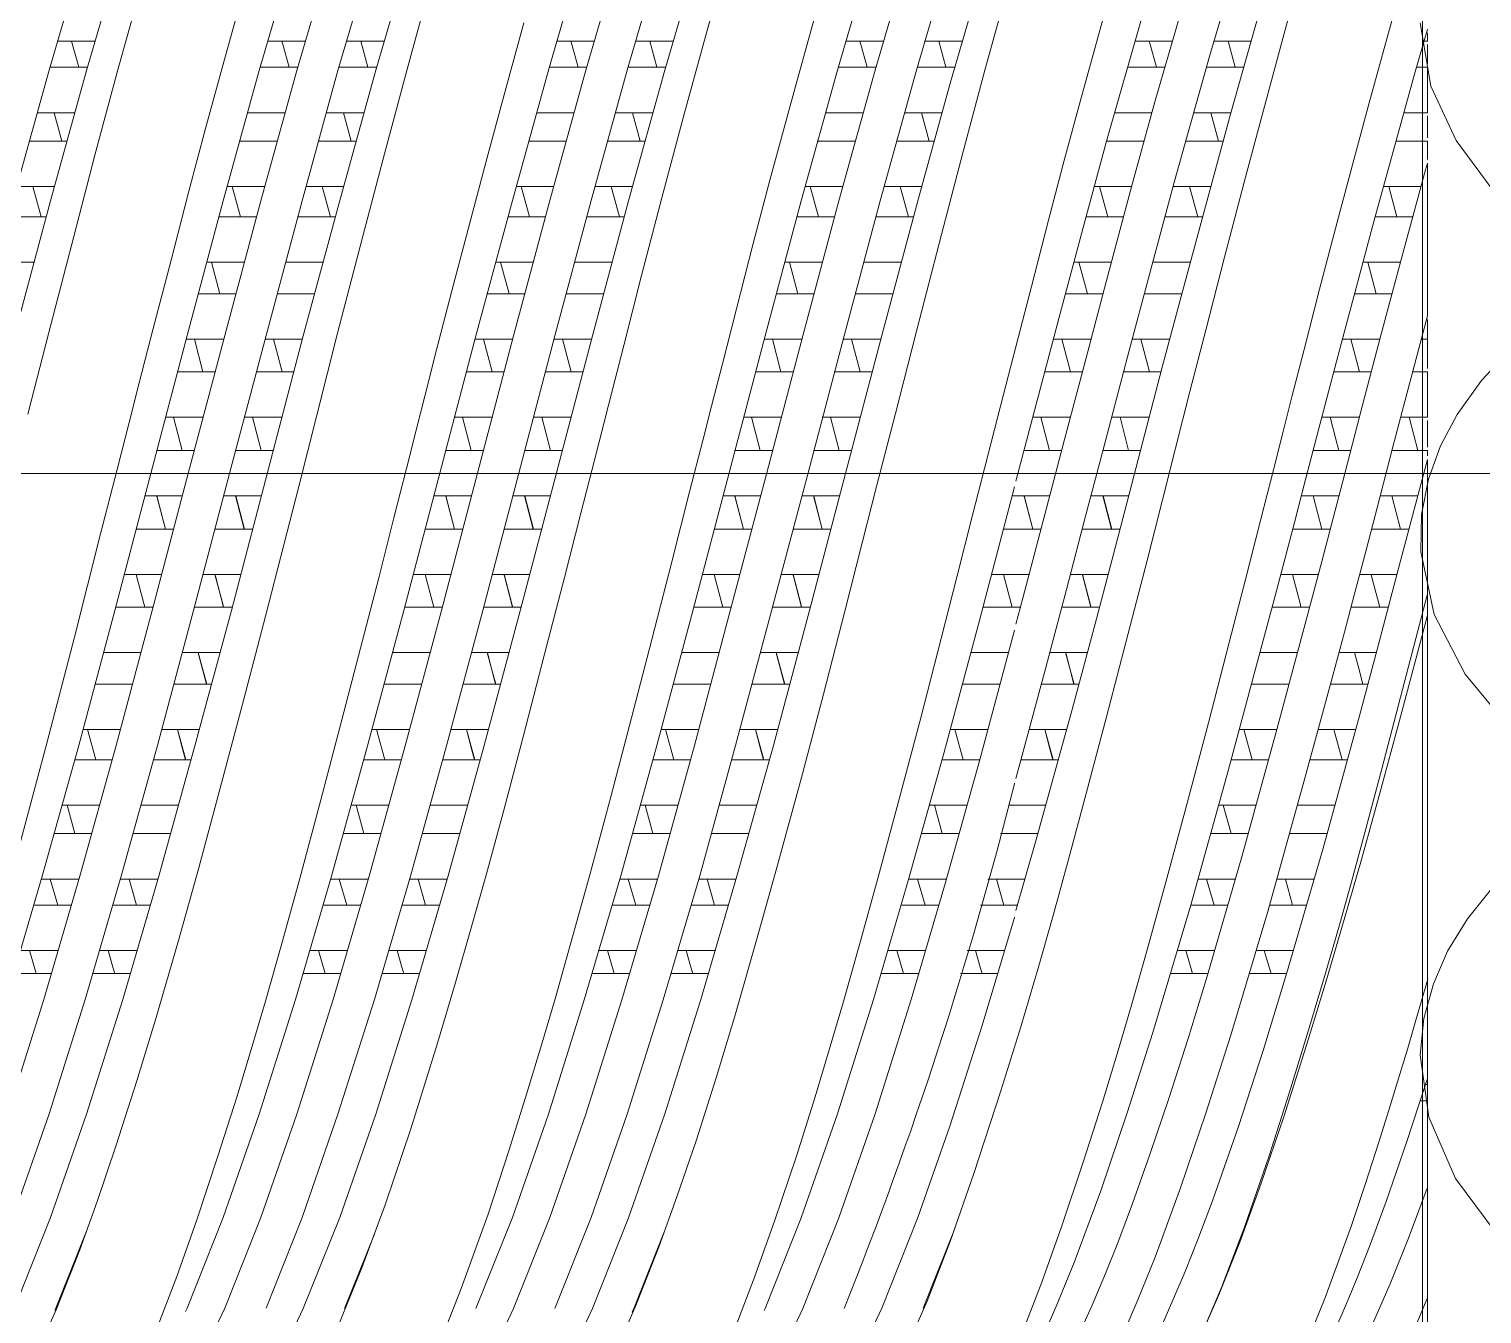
# Model space of a CAD drawing. Header units: millimetres. Extents: x 4229 to 8429, y -1187 to 1783.
# Drawn here: x 7395.3 to 7467.5, y 1004.9 to 1068.8 of the extents above; entities that cross this region are included whole.
import ezdxf

# ---------------------------------------------------------------- set-up
doc = ezdxf.new("R2010")
doc.units = ezdxf.units.MM

msp = doc.modelspace()

# ---------------------------------------------------------------- linework, layer by layer
at = {"lineweight": 5}
for p, q in [((7464.559, 1205.49), (7464.559, 907.547)), ((7464.972, 1065.943), (7464.443, 1069.082)), ((7464.793, 1068.58), (7464.793, 1068.164)), ((7396.725, 1068.164), (7398.575, 1068.164)), ((7397.429, 1068.164), (7397.789, 1066.873)), ((7407.18, 1068.164), (7409.037, 1068.164)), ((7411.095, 1068.164), (7412.946, 1068.164)), ((7411.799, 1068.164), (7412.159, 1066.873)), ((7421.539, 1068.164), (7423.396, 1068.164)), ((7425.454, 1068.164), (7427.305, 1068.164)), ((7426.158, 1068.164), (7426.518, 1066.873)), ((7435.896, 1068.164), (7437.752, 1068.164)), ((7439.81, 1068.164), (7441.661, 1068.164)), ((7440.515, 1068.164), (7440.875, 1066.873)), ((7450.271, 1068.164), (7452.128, 1068.164)), ((7454.186, 1068.164), (7456.036, 1068.164)), ((7454.89, 1068.164), (7455.25, 1066.873)), ((7464.63, 1068.164), (7464.793, 1068.164)), ((7464.793, 1067.04), (7464.793, 1068.013)), ((7398.213, 1066.873), (7396.352, 1066.873)), ((7408.664, 1066.873), (7406.813, 1066.873)), ((7412.583, 1066.873), (7410.722, 1066.873)), ((7423.023, 1066.873), (7421.172, 1066.873)), ((7426.942, 1066.873), (7425.081, 1066.873)), ((7437.38, 1066.873), (7435.528, 1066.873)), ((7441.298, 1066.873), (7439.438, 1066.873)), ((7451.755, 1066.873), (7449.903, 1066.873)), ((7455.674, 1066.873), (7453.813, 1066.873)), ((7464.793, 1066.873), (7464.258, 1066.873)), ((7464.793, 1066.873), (7464.793, 1064.616)), ((7466.229, 1063.228), (7464.972, 1065.943)), ((7395.722, 1064.616), (7397.579, 1064.616)), ((7396.953, 1063.208), (7396.568, 1064.616)), ((7406.17, 1064.616), (7408.021, 1064.616)), ((7410.092, 1064.616), (7411.949, 1064.616)), ((7411.324, 1063.208), (7410.938, 1064.616)), ((7420.529, 1064.616), (7422.38, 1064.616)), ((7424.451, 1064.616), (7426.308, 1064.616)), ((7425.683, 1063.208), (7425.297, 1064.616)), ((7434.885, 1064.616), (7436.736, 1064.616)), ((7438.808, 1064.616), (7440.665, 1064.616)), ((7440.039, 1063.208), (7439.654, 1064.616)), ((7449.261, 1064.616), (7451.112, 1064.616)), ((7453.183, 1064.616), (7455.04, 1064.616)), ((7454.414, 1063.208), (7454.029, 1064.616)), ((7463.627, 1064.616), (7464.793, 1064.616)), ((7464.793, 1063.374), (7464.793, 1064.465)), ((7467.959, 1060.89), (7466.229, 1063.228)), ((7397.192, 1063.208), (7395.329, 1063.208)), ((7407.635, 1063.208), (7405.769, 1063.208)), ((7411.562, 1063.208), (7409.699, 1063.208)), ((7421.994, 1063.208), (7420.128, 1063.208)), ((7425.921, 1063.208), (7424.058, 1063.208)), ((7436.35, 1063.208), (7434.484, 1063.208)), ((7440.278, 1063.208), (7438.415, 1063.208)), ((7450.725, 1063.208), (7448.86, 1063.208)), ((7454.653, 1063.208), (7452.79, 1063.208)), ((7464.793, 1063.208), (7463.235, 1063.208)), ((7464.793, 1063.208), (7464.793, 1062.284)), ((7464.793, 1054.517), (7464.793, 1062.113)), ((7394.702, 1060.951), (7396.573, 1060.951)), ((7395.518, 1060.951), (7395.927, 1059.448)), ((7405.158, 1060.951), (7407.016, 1060.951)), ((7405.829, 1059.448), (7405.417, 1060.951)), ((7409.072, 1060.951), (7410.943, 1060.951)), ((7409.889, 1060.951), (7410.297, 1059.448)), ((7419.517, 1060.951), (7421.375, 1060.951)), ((7420.188, 1059.448), (7419.776, 1060.951)), ((7423.431, 1060.951), (7425.302, 1060.951)), ((7424.248, 1060.951), (7424.656, 1059.448)), ((7433.873, 1060.951), (7435.731, 1060.951)), ((7434.545, 1059.448), (7434.133, 1060.951)), ((7437.788, 1060.951), (7439.659, 1060.951)), ((7438.604, 1060.951), (7439.012, 1059.448)), ((7448.248, 1060.951), (7450.106, 1060.951)), ((7448.92, 1059.448), (7448.508, 1060.951)), ((7452.163, 1060.951), (7454.034, 1060.951)), ((7452.979, 1060.951), (7453.388, 1059.448)), ((7462.615, 1060.951), (7464.477, 1060.951)), ((7463.282, 1059.448), (7462.872, 1060.951)), ((7396.163, 1059.448), (7394.299, 1059.448)), ((7406.613, 1059.448), (7404.751, 1059.448)), ((7410.533, 1059.448), (7408.669, 1059.448)), ((7420.972, 1059.448), (7419.11, 1059.448)), ((7424.892, 1059.448), (7423.028, 1059.448)), ((7435.328, 1059.448), (7433.466, 1059.448)), ((7439.249, 1059.448), (7437.385, 1059.448)), ((7449.703, 1059.448), (7447.842, 1059.448)), ((7453.624, 1059.448), (7451.76, 1059.448)), ((7464.069, 1059.448), (7462.204, 1059.448)), ((7393.694, 1057.191), (7395.554, 1057.191)), ((7404.146, 1057.191), (7406.01, 1057.191)), ((7404.384, 1057.191), (7404.809, 1055.616)), ((7408.064, 1057.191), (7409.925, 1057.191)), ((7418.505, 1057.191), (7420.369, 1057.191)), ((7418.743, 1057.191), (7419.168, 1055.616)), ((7422.423, 1057.191), (7424.284, 1057.191)), ((7432.862, 1057.191), (7434.726, 1057.191)), ((7433.099, 1057.191), (7433.525, 1055.616)), ((7436.78, 1057.191), (7438.64, 1057.191)), ((7447.237, 1057.191), (7449.101, 1057.191)), ((7447.474, 1057.191), (7447.9, 1055.616)), ((7451.155, 1057.191), (7453.015, 1057.191)), ((7461.593, 1057.191), (7463.456, 1057.191)), ((7461.832, 1057.191), (7462.252, 1055.616)), ((7405.591, 1055.616), (7403.726, 1055.616)), ((7409.5, 1055.616), (7407.645, 1055.616)), ((7419.95, 1055.616), (7418.085, 1055.616)), ((7423.859, 1055.616), (7422.004, 1055.616)), ((7434.306, 1055.616), (7432.441, 1055.616)), ((7438.216, 1055.616), (7436.36, 1055.616)), ((7448.681, 1055.616), (7446.817, 1055.616)), ((7452.591, 1055.616), (7450.735, 1055.616)), ((7463.036, 1055.616), (7461.17, 1055.616)), ((7464.793, 1051.903), (7464.793, 1054.344)), ((7403.125, 1053.359), (7404.991, 1053.359)), ((7403.964, 1051.737), (7403.54, 1053.359)), ((7407.044, 1053.359), (7408.901, 1053.359)), ((7407.891, 1051.737), (7407.462, 1053.359)), ((7417.484, 1053.359), (7419.35, 1053.359)), ((7418.323, 1051.737), (7417.899, 1053.359)), ((7421.403, 1053.359), (7423.26, 1053.359)), ((7422.25, 1051.737), (7421.822, 1053.359)), ((7431.841, 1053.359), (7433.707, 1053.359)), ((7432.68, 1051.737), (7432.255, 1053.359)), ((7435.76, 1053.359), (7437.616, 1053.359)), ((7436.606, 1051.737), (7436.178, 1053.359)), ((7446.216, 1053.359), (7448.082, 1053.359)), ((7447.055, 1051.737), (7446.631, 1053.359)), ((7450.135, 1053.359), (7451.991, 1053.359)), ((7450.982, 1051.737), (7450.553, 1053.359)), ((7460.567, 1053.359), (7462.433, 1053.359)), ((7461.426, 1051.737), (7460.996, 1053.359)), ((7464.488, 1053.359), (7464.793, 1053.359)), ((7467.486, 1051.311), (7469.257, 1053.234)), ((7404.561, 1051.737), (7402.695, 1051.737)), ((7408.471, 1051.737), (7406.613, 1051.737)), ((7418.92, 1051.737), (7417.054, 1051.737)), ((7422.83, 1051.737), (7420.972, 1051.737)), ((7433.276, 1051.737), (7431.41, 1051.737)), ((7437.186, 1051.737), (7435.329, 1051.737)), ((7447.651, 1051.737), (7445.786, 1051.737)), ((7451.561, 1051.737), (7449.704, 1051.737)), ((7462.005, 1051.737), (7460.138, 1051.737)), ((7464.793, 1051.737), (7464.056, 1051.737)), ((7464.793, 1051.737), (7464.793, 1049.48)), ((7466.276, 1049.612), (7467.486, 1051.311)), ((7465.45, 1048.061), (7466.276, 1049.612)), ((7402.097, 1049.48), (7403.964, 1049.48)), ((7406.016, 1049.48), (7407.879, 1049.48)), ((7406.432, 1049.48), (7406.862, 1047.833)), ((7416.456, 1049.48), (7418.323, 1049.48)), ((7420.375, 1049.48), (7422.238, 1049.48)), ((7420.791, 1049.48), (7421.221, 1047.833)), ((7430.813, 1049.48), (7432.68, 1049.48)), ((7434.732, 1049.48), (7436.595, 1049.48)), ((7435.147, 1049.48), (7435.578, 1047.833)), ((7445.188, 1049.48), (7447.055, 1049.48)), ((7449.107, 1049.48), (7450.97, 1049.48)), ((7449.523, 1049.48), (7449.953, 1047.833)), ((7459.545, 1049.48), (7461.412, 1049.48)), ((7463.465, 1049.48), (7464.793, 1049.48)), ((7463.881, 1049.48), (7464.315, 1047.833)), ((7464.793, 1048), (7464.793, 1049.329)), ((7403.53, 1047.833), (7401.663, 1047.833)), ((7407.449, 1047.833), (7405.581, 1047.833)), ((7417.889, 1047.833), (7416.022, 1047.833)), ((7421.808, 1047.833), (7419.94, 1047.833)), ((7432.245, 1047.833), (7430.378, 1047.833)), ((7436.164, 1047.833), (7434.297, 1047.833)), ((7446.62, 1047.833), (7444.754, 1047.833)), ((7450.539, 1047.833), (7448.672, 1047.833)), ((7460.983, 1047.833), (7459.116, 1047.833)), ((7464.793, 1047.833), (7463.034, 1047.833)), ((7464.793, 1047.833), (7464.793, 1047.57)), ((7464.793, 991.14), (7464.793, 1047.387)), ((7464.848, 1046.41), (7465.45, 1048.061)), ((7401.185, 1046.022), (7401.185, 1046.028)), ((7415.544, 1046.022), (7415.544, 1046.028)), ((7429.901, 1046.022), (7429.901, 1046.028)), ((7444.276, 1046.022), (7444.276, 1046.028)), ((7464.505, 1044.648), (7464.848, 1046.41)), ((7401.084, 1045.576), (7402.952, 1045.576)), ((7402.1, 1043.929), (7401.67, 1045.576)), ((7404.987, 1045.576), (7406.862, 1045.576)), ((7406.016, 1043.929), (7405.581, 1045.576)), ((7406.019, 1043.929), (7405.589, 1045.576)), ((7415.443, 1045.576), (7417.311, 1045.576)), ((7416.459, 1043.929), (7416.029, 1045.576)), ((7419.346, 1045.576), (7421.221, 1045.576)), ((7420.375, 1043.929), (7419.94, 1045.576)), ((7420.378, 1043.929), (7419.948, 1045.576)), ((7429.8, 1045.576), (7431.667, 1045.576)), ((7430.816, 1043.929), (7430.386, 1045.576)), ((7433.719, 1045.576), (7435.586, 1045.576)), ((7434.732, 1043.929), (7434.297, 1045.576)), ((7434.734, 1043.929), (7434.304, 1045.576)), ((7444.175, 1045.576), (7446.042, 1045.576)), ((7445.191, 1043.929), (7444.761, 1045.576)), ((7448.078, 1045.576), (7449.953, 1045.576)), ((7449.107, 1043.929), (7448.672, 1045.576)), ((7449.109, 1043.929), (7448.68, 1045.576)), ((7458.53, 1045.576), (7460.397, 1045.576)), ((7459.545, 1043.929), (7459.116, 1045.576)), ((7462.448, 1045.576), (7464.315, 1045.576)), ((7463.464, 1043.929), (7463.034, 1045.576)), ((7464.463, 1042.802), (7464.505, 1044.648)), ((7402.522, 1043.929), (7400.655, 1043.929)), ((7406.435, 1043.929), (7404.574, 1043.929)), ((7416.881, 1043.929), (7415.014, 1043.929)), ((7420.793, 1043.929), (7418.914, 1043.929)), ((7431.238, 1043.929), (7429.371, 1043.929)), ((7435.151, 1043.929), (7433.289, 1043.929)), ((7445.613, 1043.929), (7443.746, 1043.929)), ((7449.524, 1043.929), (7447.645, 1043.929)), ((7459.968, 1043.929), (7458.1, 1043.929)), ((7463.881, 1043.929), (7462.019, 1043.929)), ((7465.123, 1039.685), (7464.463, 1042.802)), ((7400.062, 1041.672), (7401.928, 1041.672)), ((7403.981, 1041.672), (7405.839, 1041.672)), ((7414.421, 1041.672), (7416.287, 1041.672)), ((7418.323, 1041.672), (7420.197, 1041.672)), ((7428.777, 1041.672), (7430.644, 1041.672)), ((7432.697, 1041.672), (7434.554, 1041.672)), ((7443.152, 1041.672), (7445.019, 1041.672)), ((7447.072, 1041.672), (7448.929, 1041.672)), ((7457.507, 1041.672), (7459.374, 1041.672)), ((7461.427, 1041.672), (7463.284, 1041.672)), ((7401.498, 1040.05), (7399.633, 1040.05)), ((7405.408, 1040.05), (7403.552, 1040.05)), ((7415.857, 1040.05), (7413.992, 1040.05)), ((7419.767, 1040.05), (7417.911, 1040.05)), ((7430.213, 1040.05), (7428.349, 1040.05)), ((7434.126, 1040.05), (7432.254, 1040.05)), ((7444.589, 1040.05), (7442.724, 1040.05)), ((7448.498, 1040.05), (7446.643, 1040.05)), ((7458.943, 1040.05), (7457.078, 1040.05)), ((7462.853, 1040.05), (7460.998, 1040.05)), ((7466.663, 1036.713), (7465.123, 1039.685)), ((7401.185, 1038.896), (7401.185, 1038.896)), ((7415.544, 1038.896), (7415.544, 1038.896)), ((7429.901, 1038.896), (7429.901, 1038.896)), ((7444.276, 1038.896), (7444.276, 1038.896)), ((7399.031, 1037.793), (7400.897, 1037.793)), ((7402.951, 1037.793), (7404.808, 1037.793)), ((7413.39, 1037.793), (7415.256, 1037.793)), ((7417.304, 1037.793), (7419.166, 1037.793)), ((7427.747, 1037.793), (7429.613, 1037.793)), ((7431.667, 1037.793), (7433.523, 1037.793)), ((7442.122, 1037.793), (7443.988, 1037.793)), ((7446.036, 1037.793), (7447.898, 1037.793)), ((7456.477, 1037.793), (7458.342, 1037.793)), ((7460.397, 1037.793), (7462.253, 1037.793)), ((7468.719, 1034.227), (7466.663, 1036.713)), ((7400.472, 1036.218), (7398.61, 1036.218)), ((7404.384, 1036.218), (7402.527, 1036.218)), ((7414.831, 1036.218), (7412.969, 1036.218)), ((7418.743, 1036.218), (7416.886, 1036.218)), ((7429.188, 1036.218), (7427.326, 1036.218)), ((7433.1, 1036.218), (7431.243, 1036.218)), ((7443.563, 1036.218), (7441.701, 1036.218)), ((7447.475, 1036.218), (7445.618, 1036.218)), ((7457.918, 1036.218), (7456.055, 1036.218)), ((7461.833, 1036.218), (7459.974, 1036.218)), ((7397.998, 1033.961), (7399.864, 1033.961)), ((7401.919, 1033.961), (7403.78, 1033.961)), ((7402.702, 1033.961), (7403.113, 1032.458)), ((7412.357, 1033.961), (7414.223, 1033.961)), ((7416.278, 1033.961), (7418.139, 1033.961)), ((7417.061, 1033.961), (7417.472, 1032.458)), ((7426.714, 1033.961), (7428.579, 1033.961)), ((7430.635, 1033.961), (7432.496, 1033.961)), ((7431.418, 1033.961), (7431.828, 1032.458)), ((7441.089, 1033.961), (7442.954, 1033.961)), ((7445.01, 1033.961), (7446.871, 1033.961)), ((7445.793, 1033.961), (7446.203, 1032.458)), ((7455.444, 1033.961), (7457.309, 1033.961)), ((7459.365, 1033.961), (7461.226, 1033.961)), ((7460.148, 1033.961), (7460.558, 1032.458)), ((7399.449, 1032.458), (7397.591, 1032.458)), ((7403.359, 1032.458), (7401.513, 1032.458)), ((7413.808, 1032.458), (7411.95, 1032.458)), ((7417.718, 1032.458), (7415.872, 1032.458)), ((7428.165, 1032.458), (7426.306, 1032.458)), ((7432.075, 1032.458), (7430.228, 1032.458)), ((7442.54, 1032.458), (7440.682, 1032.458)), ((7446.45, 1032.458), (7444.604, 1032.458)), ((7456.895, 1032.458), (7455.036, 1032.458)), ((7460.815, 1032.458), (7458.955, 1032.458)), ((7401.185, 1031.275), (7401.185, 1031.294)), ((7415.544, 1031.275), (7415.544, 1031.294)), ((7429.901, 1031.275), (7429.901, 1031.294)), ((7444.276, 1031.275), (7444.276, 1031.294)), ((7396.968, 1030.201), (7398.827, 1030.201)), ((7397.21, 1030.201), (7397.596, 1028.793)), ((7400.887, 1030.201), (7402.753, 1030.201)), ((7411.327, 1030.201), (7413.186, 1030.201)), ((7411.569, 1030.201), (7411.955, 1028.793)), ((7415.246, 1030.201), (7417.112, 1030.201)), ((7425.683, 1030.201), (7427.543, 1030.201)), ((7425.926, 1030.201), (7426.311, 1028.793)), ((7429.603, 1030.201), (7431.468, 1030.201)), ((7440.058, 1030.201), (7441.918, 1030.201)), ((7440.301, 1030.201), (7440.686, 1028.793)), ((7443.978, 1030.201), (7445.843, 1030.201)), ((7454.413, 1030.201), (7456.272, 1030.201)), ((7454.655, 1030.201), (7455.041, 1028.793)), ((7458.333, 1030.201), (7460.198, 1030.201)), ((7398.439, 1028.793), (7396.577, 1028.793)), ((7402.368, 1028.793), (7400.496, 1028.793)), ((7412.798, 1028.793), (7410.936, 1028.793)), ((7416.727, 1028.793), (7414.855, 1028.793)), ((7427.154, 1028.793), (7425.292, 1028.793)), ((7431.083, 1028.793), (7429.211, 1028.793)), ((7441.53, 1028.793), (7439.667, 1028.793)), ((7445.458, 1028.793), (7443.586, 1028.793)), ((7455.884, 1028.793), (7454.022, 1028.793)), ((7459.813, 1028.793), (7457.941, 1028.793)), ((7395.95, 1026.536), (7397.802, 1026.536)), ((7396.748, 1025.245), (7396.376, 1026.536)), ((7399.868, 1026.536), (7401.724, 1026.536)), ((7400.654, 1025.245), (7400.291, 1026.536)), ((7410.309, 1026.536), (7412.161, 1026.536)), ((7411.107, 1025.245), (7410.735, 1026.536)), ((7414.227, 1026.536), (7416.083, 1026.536)), ((7415.013, 1025.245), (7414.65, 1026.536)), ((7424.665, 1026.536), (7426.518, 1026.536)), ((7425.463, 1025.245), (7425.092, 1026.536)), ((7428.583, 1026.536), (7430.44, 1026.536)), ((7429.37, 1025.245), (7429.007, 1026.536)), ((7439.041, 1026.536), (7440.893, 1026.536)), ((7439.838, 1025.245), (7439.467, 1026.536)), ((7442.958, 1026.536), (7444.815, 1026.536)), ((7443.745, 1025.245), (7443.382, 1026.536)), ((7453.395, 1026.536), (7455.247, 1026.536)), ((7454.193, 1025.245), (7453.822, 1026.536)), ((7457.313, 1026.536), (7459.169, 1026.536)), ((7458.1, 1025.245), (7457.737, 1026.536)), ((7466.781, 1024.56), (7468.241, 1026.382)), ((7397.429, 1025.245), (7395.592, 1025.245)), ((7401.349, 1025.245), (7399.509, 1025.245)), ((7411.788, 1025.245), (7409.951, 1025.245)), ((7415.708, 1025.245), (7413.868, 1025.245)), ((7426.145, 1025.245), (7424.307, 1025.245)), ((7430.064, 1025.245), (7428.224, 1025.245)), ((7440.52, 1025.245), (7438.682, 1025.245)), ((7444.44, 1025.245), (7442.599, 1025.245)), ((7454.875, 1025.245), (7453.037, 1025.245)), ((7458.794, 1025.245), (7456.954, 1025.245)), ((7401.185, 1024.64), (7401.185, 1024.623)), ((7415.544, 1024.64), (7415.544, 1024.623)), ((7429.901, 1024.64), (7429.901, 1024.623)), ((7444.276, 1024.64), (7444.276, 1024.623)), ((7465.801, 1022.947), (7466.781, 1024.56)), ((7394.923, 1022.988), (7396.777, 1022.988)), ((7395.34, 1022.988), (7395.683, 1021.837)), ((7398.843, 1022.988), (7400.693, 1022.988)), ((7409.282, 1022.988), (7411.136, 1022.988)), ((7409.699, 1022.988), (7410.042, 1021.837)), ((7413.202, 1022.988), (7415.052, 1022.988)), ((7423.638, 1022.988), (7425.493, 1022.988)), ((7424.056, 1022.988), (7424.399, 1021.837)), ((7427.558, 1022.988), (7429.408, 1022.988)), ((7438.014, 1022.988), (7439.868, 1022.988)), ((7438.431, 1022.988), (7438.774, 1021.837)), ((7441.934, 1022.988), (7443.784, 1022.988)), ((7452.368, 1022.988), (7454.223, 1022.988)), ((7452.785, 1022.988), (7453.128, 1021.837)), ((7456.288, 1022.988), (7458.138, 1022.988)), ((7465.09, 1021.323), (7465.801, 1022.947)), ((7396.445, 1021.837), (7394.581, 1021.837)), ((7400.356, 1021.837), (7398.5, 1021.837)), ((7410.804, 1021.837), (7408.94, 1021.837)), ((7414.715, 1021.837), (7412.859, 1021.837)), ((7425.16, 1021.837), (7423.296, 1021.837)), ((7429.071, 1021.837), (7427.216, 1021.837)), ((7439.536, 1021.837), (7437.672, 1021.837)), ((7443.446, 1021.837), (7441.591, 1021.837)), ((7453.89, 1021.837), (7452.026, 1021.837)), ((7457.801, 1021.837), (7455.945, 1021.837)), ((7464.623, 1019.598), (7465.09, 1021.323)), ((7464.442, 1017.792), (7464.623, 1019.598)), ((7464.858, 1014.696), (7464.442, 1017.792)), ((7464.702, 1016.332), (7464.793, 1016.332)), ((7464.793, 1015.52), (7464.439, 1015.52)), ((7466.188, 1011.652), (7464.858, 1014.696)), ((7468.154, 1009.007), (7466.188, 1011.652)), ((7412.478, 1008.886), (7411, 1005.192)), ((7441.262, 1009.041), (7439.739, 1005.204))]:
    msp.add_line(p, q, dxfattribs=at)
at = {"lineweight": 5, "ltscale": 10}
msp.add_line((7234.584, 1046.694), (7480.747, 1046.694), dxfattribs=at)
at = {"lineweight": 5, "flags": 128}
for points in [[(7411.908, 1098.88), (7410.672, 1098.574), (7408.884, 1097.24), (7407.097, 1095.044), (7405.286, 1092.008), (7403.499, 1088.211), (7401.711, 1083.706), (7399.9, 1078.546), (7398.113, 1072.864), (7396.325, 1066.735), (7394.515, 1060.236), (7392.727, 1053.533), (7390.94, 1046.714), (7389.129, 1039.866), (7387.342, 1033.164), (7385.554, 1026.692), (7383.743, 1020.537), (7381.956, 1014.855), (7380.168, 1009.717), (7378.358, 1005.192)], [(7422.913, 1099.022), (7422.91, 1099.023), (7421.123, 1098.575), (7419.335, 1097.243), (7417.525, 1095.036), (7415.737, 1092.013), (7413.95, 1088.217), (7412.139, 1083.692), (7410.351, 1078.554), (7408.564, 1072.872), (7406.753, 1066.717), (7404.966, 1060.245), (7403.178, 1053.543), (7401.367, 1046.695), (7399.58, 1039.876), (7397.792, 1033.173), (7395.982, 1026.674), (7394.194, 1020.545), (7392.407, 1014.863), (7390.596, 1009.703), (7388.809, 1005.198)], [(7426.267, 1098.882), (7425.041, 1098.575), (7423.254, 1097.243), (7421.443, 1095.036), (7419.656, 1092.013), (7417.868, 1088.217), (7416.058, 1083.692), (7414.27, 1078.554), (7412.483, 1072.872), (7410.672, 1066.717), (7408.884, 1060.245), (7407.097, 1053.543), (7405.286, 1046.695), (7403.499, 1039.876), (7401.711, 1033.173), (7399.9, 1026.674), (7398.113, 1020.545), (7396.325, 1014.863), (7394.515, 1009.703), (7392.727, 1005.198)], [(7437.28, 1099.023), (7435.492, 1098.576), (7433.682, 1097.237), (7431.894, 1095.04), (7430.107, 1092.018), (7428.296, 1088.205), (7426.508, 1083.699), (7424.721, 1078.562), (7422.91, 1072.855), (7421.123, 1066.726), (7419.335, 1060.255), (7417.525, 1053.524), (7413.95, 1039.885), (7412.139, 1033.154), (7410.351, 1026.683), (7408.564, 1020.554), (7406.753, 1014.847), (7404.966, 1009.71), (7403.178, 1005.204), (7403.099, 1005.038)], [(7440.632, 1098.881), (7439.411, 1098.576), (7437.6, 1097.237), (7435.813, 1095.04), (7434.025, 1092.018), (7432.215, 1088.205), (7430.427, 1083.699), (7428.64, 1078.562), (7426.829, 1072.855), (7425.041, 1066.726), (7423.254, 1060.255), (7421.443, 1053.524), (7417.868, 1039.885), (7416.058, 1033.154), (7414.27, 1026.683), (7412.483, 1020.554), (7410.672, 1014.847), (7408.884, 1009.71), (7407.097, 1005.204)], [(7464.795, 1098.103), (7463.695, 1096.96), (7462.451, 1095.267), (7461.364, 1093.47), (7460.451, 1091.727), (7459.694, 1090.138), (7459.077, 1088.757), (7458.396, 1087.142), (7457.581, 1085.084), (7456.64, 1082.541), (7455.692, 1079.792), (7454.783, 1076.992), (7453.025, 1071.274), (7451.258, 1065.152), (7450.05, 1060.745), (7448.838, 1056.208), (7447.734, 1052.047), (7446.763, 1048.375), (7445.781, 1044.644), (7444.695, 1040.498), (7444.348, 1039.195)], [(7444.351, 1046.305), (7445.326, 1050.004), (7446.489, 1054.389), (7447.68, 1058.852), (7448.857, 1063.199), (7450.655, 1069.512), (7452.479, 1075.51), (7453.682, 1079.233), (7454.761, 1082.342), (7455.668, 1084.761), (7456.262, 1086.252), (7457.004, 1088.009), (7457.924, 1090.027), (7458.982, 1092.118), (7460.346, 1094.377), (7461.596, 1095.994), (7462.687, 1097.044), (7463.161, 1097.389), (7463.602, 1097.646), (7464.145, 1097.869), (7464.796, 1097.988)], [(7444.348, 1031.532), (7444.549, 1032.258), (7445.775, 1036.801), (7446.858, 1040.923), (7447.812, 1044.566), (7448.796, 1048.305), (7449.902, 1052.483), (7451.076, 1056.896), (7452.232, 1061.209), (7453.983, 1067.484), (7455.772, 1073.499), (7456.966, 1077.294), (7458.096, 1080.69), (7459.106, 1083.499), (7459.996, 1085.797), (7460.949, 1088.069), (7462.024, 1090.403), (7462.65, 1091.646), (7463.403, 1093.011), (7464.289, 1094.414), (7464.813, 1095.107)], [(7464.785, 1092.527), (7463.557, 1090.034), (7462.511, 1087.641), (7461.68, 1085.561), (7461.033, 1083.832), (7459.944, 1080.745), (7458.767, 1077.202), (7457.522, 1073.229), (7456.269, 1068.992), (7455.02, 1064.546), (7453.762, 1059.961), (7452.62, 1055.725), (7451.622, 1051.97), (7450.637, 1048.208), (7449.543, 1044), (7448.347, 1039.465), (7447.139, 1034.968), (7445.344, 1028.431), (7444.354, 1024.979)], [(7444.276, 1091.668), (7442.536, 1087.905), (7440.789, 1083.467), (7439.023, 1078.412), (7437.28, 1072.864), (7435.492, 1066.735), (7433.682, 1060.236), (7431.894, 1053.533), (7430.107, 1046.714), (7428.296, 1039.866), (7426.508, 1033.164), (7424.721, 1026.692), (7422.91, 1020.537), (7421.123, 1014.855), (7419.335, 1009.717), (7417.525, 1005.192)], [(7394.784, 1027.955), (7396.209, 1033.282), (7397.573, 1038.552), (7398.875, 1043.683), (7399.694, 1046.888), (7400.293, 1049.228), (7400.799, 1051.195), (7401.496, 1053.898), (7402.376, 1057.294), (7403.267, 1060.716), (7404.095, 1063.837), (7404.867, 1066.668), (7405.586, 1069.231), (7406.744, 1073.221), (7407.979, 1077.287), (7409.207, 1081.106), (7410.37, 1084.425), (7411.573, 1087.543), (7412.82, 1090.414)], [(7415.817, 1088.217), (7414.006, 1083.692), (7412.218, 1078.554), (7410.431, 1072.872), (7408.62, 1066.717), (7406.833, 1060.245), (7405.045, 1053.543), (7403.234, 1046.695), (7401.447, 1039.876), (7399.659, 1033.173), (7397.849, 1026.674), (7396.061, 1020.545), (7394.274, 1014.863), (7392.463, 1009.703), (7390.676, 1005.198), (7388.888, 1001.4), (7387.077, 998.365), (7385.29, 996.169), (7383.502, 994.835), (7382.252, 994.525)], [(7444.276, 1087.602), (7442.57, 1083.233), (7440.847, 1078.282), (7439.147, 1072.864), (7437.359, 1066.735), (7435.549, 1060.236), (7433.761, 1053.533), (7431.974, 1046.714), (7430.163, 1039.866), (7428.375, 1033.164), (7426.588, 1026.692), (7424.777, 1020.537), (7422.99, 1014.855), (7421.202, 1009.717), (7419.392, 1005.192), (7417.604, 1001.396), (7415.817, 998.372), (7414.006, 996.166), (7412.218, 994.834), (7410.992, 994.527)], [(7403.827, 1084.353), (7403.563, 1083.692), (7401.775, 1078.554), (7399.988, 1072.872), (7398.177, 1066.717), (7396.39, 1060.245), (7394.602, 1053.543), (7392.791, 1046.695), (7391.004, 1039.876), (7389.216, 1033.173), (7387.406, 1026.674), (7385.618, 1020.545), (7383.831, 1014.863), (7382.02, 1009.703), (7380.232, 1005.198), (7378.445, 1001.4), (7376.634, 998.365), (7374.847, 996.169), (7373.059, 994.835), (7371.251, 994.387)], [(7418.354, 1084.762), (7417.932, 1083.699), (7416.145, 1078.562), (7414.334, 1072.855), (7412.547, 1066.726), (7410.759, 1060.255), (7408.948, 1053.524), (7405.373, 1039.885), (7403.563, 1033.154), (7401.775, 1026.683), (7399.988, 1020.554), (7398.177, 1014.847), (7396.39, 1009.71), (7394.602, 1005.204), (7392.791, 1001.391), (7391.004, 998.369), (7389.216, 996.171), (7387.406, 994.833), (7385.827, 994.438)], [(7428.72, 1084.567), (7428.375, 1083.699), (7426.588, 1078.562), (7424.777, 1072.855), (7422.99, 1066.726), (7421.202, 1060.255), (7419.392, 1053.524), (7415.817, 1039.885), (7414.006, 1033.154), (7412.218, 1026.683), (7410.431, 1020.554), (7408.62, 1014.847), (7406.833, 1009.71), (7405.045, 1005.204), (7403.234, 1001.391), (7401.447, 998.369), (7399.659, 996.171), (7397.849, 994.833), (7396.618, 994.525)], [(7432.617, 1084.5), (7432.302, 1083.706), (7430.491, 1078.546), (7428.704, 1072.864), (7426.916, 1066.735), (7425.106, 1060.236), (7423.318, 1053.533), (7421.531, 1046.714), (7419.72, 1039.866), (7417.932, 1033.164), (7416.145, 1026.692), (7414.334, 1020.537), (7412.547, 1014.855), (7410.759, 1009.717), (7408.948, 1005.192), (7407.161, 1001.396), (7405.373, 998.372), (7403.563, 996.166), (7401.775, 994.834), (7399.988, 994.386), (7399.985, 994.387)], [(7444.276, 1082.283), (7442.726, 1077.757), (7441.199, 1072.864), (7439.411, 1066.735), (7437.6, 1060.236), (7435.813, 1053.533), (7434.025, 1046.714), (7432.215, 1039.866), (7430.427, 1033.164), (7428.64, 1026.692), (7426.829, 1020.537), (7425.041, 1014.855), (7423.254, 1009.717), (7421.443, 1005.192)], [(7444.276, 1076.739), (7442.675, 1071.553), (7441.064, 1066.017), (7439.475, 1060.245), (7437.688, 1053.543), (7435.877, 1046.695), (7434.089, 1039.876), (7432.302, 1033.173), (7430.491, 1026.674), (7428.704, 1020.545), (7426.916, 1014.863), (7425.106, 1009.703), (7423.318, 1005.198), (7421.531, 1001.4), (7419.72, 998.365), (7417.932, 996.169), (7416.145, 994.835), (7414.337, 994.387)], [(7429.777, 1071.449), (7428.924, 1068.405), (7427.885, 1064.61), (7426.758, 1060.387), (7425.753, 1056.529), (7424.881, 1053.108), (7424.115, 1050.09), (7423.415, 1047.344), (7422.74, 1044.709), (7421.92, 1041.517), (7420.938, 1037.718), (7419.87, 1033.607), (7418.907, 1029.959), (7418.047, 1026.798), (7417.293, 1024.108), (7416.509, 1021.39), (7415.614, 1018.386), (7414.285, 1014.116), (7413.018, 1010.345), (7411.86, 1007.214), (7410.691, 1004.358)], [(7400.655, 1070.063), (7399.702, 1066.633), (7398.592, 1062.5), (7397.542, 1058.463), (7396.31, 1053.691), (7395.268, 1049.635)], [(7415.025, 1070.11), (7414.092, 1066.708), (7412.985, 1062.572), (7411.906, 1058.481), (7410.655, 1053.663), (7409.614, 1049.592), (7408.718, 1046.045), (7407.984, 1043.147), (7407.075, 1039.605), (7406, 1035.481), (7404.957, 1031.542), (7403.759, 1027.097), (7402.755, 1023.475), (7401.645, 1019.659), (7400.68, 1016.502), (7399.654, 1013.313), (7398.704, 1010.514), (7397.84, 1008.107), (7396.668, 1005.125), (7395.616, 1002.776)], [(7415.595, 1003.147), (7416.798, 1006.182), (7418.128, 1009.885), (7419.163, 1013.023), (7420.055, 1015.89), (7420.796, 1018.349), (7421.453, 1020.588), (7422.246, 1023.357), (7423.185, 1026.737), (7424.231, 1030.625), (7425.251, 1034.541), (7426.258, 1038.44), (7427.251, 1042.297), (7428.142, 1045.771), (7428.813, 1048.398), (7429.23, 1050.031), (7429.768, 1052.145), (7430.462, 1054.872), (7431.301, 1058.118), (7432.131, 1061.26), (7433.412, 1065.985), (7434.566, 1070.107)], [(7443.758, 1070.124), (7442.815, 1066.733), (7441.71, 1062.623), (7440.653, 1058.562), (7439.412, 1053.755), (7438.363, 1049.671), (7437.449, 1046.101), (7436.72, 1043.248), (7435.838, 1039.78), (7434.796, 1035.728), (7433.749, 1031.76), (7432.515, 1027.219), (7431.471, 1023.49), (7430.385, 1019.725), (7429.461, 1016.662), (7428.461, 1013.534), (7427.509, 1010.738), (7426.625, 1008.298), (7425.472, 1005.343), (7424.49, 1003.091)], [(7401.739, 1004.363), (7402.667, 1006.792), (7403.656, 1009.596), (7404.707, 1012.756), (7405.639, 1015.7), (7406.407, 1018.225), (7407.067, 1020.471), (7407.85, 1023.216), (7408.769, 1026.566), (7409.815, 1030.465), (7410.865, 1034.441), (7411.894, 1038.392), (7412.696, 1041.511), (7413.453, 1044.484), (7414.072, 1046.937), (7414.552, 1048.839), (7414.983, 1050.534), (7415.573, 1052.836), (7416.333, 1055.769), (7417.2, 1059.075), (7418.016, 1062.149), (7418.772, 1064.958), (7419.901, 1069.076)], [(7430.434, 1004.318), (7431.365, 1006.753), (7432.379, 1009.588), (7433.445, 1012.77), (7434.374, 1015.71), (7435.129, 1018.219), (7435.779, 1020.458), (7436.562, 1023.222), (7437.505, 1026.621), (7438.573, 1030.564), (7439.627, 1034.553), (7440.644, 1038.496), (7441.432, 1041.6), (7442.184, 1044.557), (7442.807, 1046.996), (7443.289, 1048.88), (7443.736, 1050.618), (7444.345, 1052.983), (7445.119, 1055.974), (7445.975, 1059.27), (7446.773, 1062.313), (7447.525, 1065.11), (7448.676, 1069.247)], [(7457.85, 1069.173), (7456.88, 1065.602), (7455.761, 1061.406), (7454.719, 1057.438), (7453.796, 1053.88), (7452.996, 1050.758), (7452.283, 1047.949), (7451.634, 1045.373), (7450.87, 1042.366), (7449.934, 1038.73), (7448.853, 1034.595), (7447.842, 1030.793), (7446.957, 1027.511), (7446.194, 1024.73), (7445.451, 1022.112), (7444.589, 1019.186), (7443.609, 1016.006), (7442.265, 1011.897), (7441.077, 1008.516), (7439.936, 1005.566), (7438.89, 1003.177)], [(7444.716, 1004.093), (7445.647, 1006.507), (7446.64, 1009.299), (7447.699, 1012.468), (7448.648, 1015.452), (7449.43, 1018.017), (7450.096, 1020.273), (7450.88, 1023.019), (7451.804, 1026.377), (7452.856, 1030.299), (7453.914, 1034.304), (7454.952, 1038.285), (7455.761, 1041.428), (7456.522, 1044.418), (7457.143, 1046.877), (7457.622, 1048.777), (7458.061, 1050.501), (7458.664, 1052.854), (7459.439, 1055.847), (7460.313, 1059.178), (7461.134, 1062.27), (7461.896, 1065.099), (7463.037, 1069.256)], [(7445.678, 1003.738), (7446.39, 1005.369), (7447.246, 1007.479), (7448.562, 1011.046), (7449.881, 1014.916), (7451.159, 1018.914), (7453.018, 1025.179), (7454.889, 1031.917), (7456.128, 1036.485), (7457.228, 1040.613), (7458.185, 1044.252), (7458.739, 1046.383), (7459.301, 1048.546), (7459.877, 1050.746), (7460.505, 1053.126), (7461.317, 1056.168), (7462.14, 1059.214), (7463.09, 1062.687), (7464.158, 1066.526), (7464.802, 1068.761)], [(7407.879, 1068.164), (7407.928, 1068.001), (7408.242, 1066.873)], [(7422.238, 1068.164), (7422.287, 1068.001), (7422.601, 1066.873)], [(7436.595, 1068.164), (7436.643, 1068.001), (7436.957, 1066.873)], [(7450.97, 1068.164), (7451.018, 1068.001), (7451.333, 1066.873)], [(7464.793, 1062.108), (7464.703, 1061.785), (7463.474, 1057.255), (7462.434, 1053.363), (7461.585, 1050.143), (7460.936, 1047.655), (7460.473, 1045.867), (7460.028, 1044.159), (7459.543, 1042.311), (7458.475, 1038.286), (7457.312, 1033.971), (7455.567, 1027.644), (7453.82, 1021.593), (7452.902, 1018.606), (7451.959, 1015.674), (7451.002, 1012.839), (7450.139, 1010.404), (7449.412, 1008.459), (7448.804, 1006.931), (7448.141, 1005.362), (7447.32, 1003.563)], [(7449.678, 1003.919), (7450.414, 1005.619), (7451.267, 1007.743), (7452.531, 1011.187), (7453.794, 1014.898), (7455.034, 1018.773), (7456.865, 1024.927), (7458.707, 1031.547), (7459.434, 1034.217), (7460.09, 1036.646), (7460.669, 1038.81), (7461.17, 1040.7), (7461.68, 1042.634), (7462.293, 1044.976), (7463.082, 1048.018), (7464.065, 1051.77), (7464.797, 1054.518)], [(7402.503, 1049.48), (7402.836, 1048.212), (7402.935, 1047.833)], [(7416.862, 1049.48), (7417.195, 1048.212), (7417.294, 1047.833)], [(7431.218, 1049.48), (7431.551, 1048.212), (7431.651, 1047.833)], [(7445.594, 1049.48), (7445.926, 1048.212), (7446.026, 1047.833)], [(7459.967, 1049.48), (7460.253, 1048.386), (7460.397, 1047.833)], [(7464.792, 1047.385), (7464.729, 1047.142), (7463.464, 1042.352), (7462.361, 1038.198), (7461.414, 1034.649), (7459.617, 1028.076), (7457.846, 1021.984), (7456.644, 1018.068), (7455.408, 1014.237), (7454.117, 1010.543), (7453.393, 1008.627), (7452.755, 1007.03), (7452.205, 1005.722), (7451.718, 1004.615), (7451.139, 1003.367), (7450.261, 1001.615), (7449.209, 999.777), (7448.192, 998.292), (7447.336, 997.264), (7446.643, 996.584), (7446.008, 996.087), (7445.386, 995.723), (7444.8, 995.505), (7444.49, 995.465)], [(7444.276, 1046.022), (7442.536, 1039.38), (7440.789, 1032.848), (7439.023, 1026.519), (7437.28, 1020.545), (7435.492, 1014.863), (7433.682, 1009.703), (7431.894, 1005.198), (7431.848, 1005.099)], [(7402.098, 1043.929), (7401.685, 1045.489), (7401.662, 1045.576)], [(7416.457, 1043.929), (7416.044, 1045.489), (7416.021, 1045.576)], [(7430.813, 1043.929), (7430.401, 1045.489), (7430.378, 1045.576)], [(7445.188, 1043.929), (7444.776, 1045.489), (7444.753, 1045.576)], [(7400.641, 1041.672), (7401.023, 1040.222), (7401.069, 1040.05)], [(7404.559, 1041.672), (7404.58, 1041.593), (7404.99, 1040.05)], [(7404.561, 1041.672), (7404.964, 1040.152), (7404.991, 1040.05)], [(7415, 1041.672), (7415.382, 1040.222), (7415.428, 1040.05)], [(7418.918, 1041.672), (7418.939, 1041.593), (7419.349, 1040.05)], [(7418.92, 1041.672), (7419.323, 1040.152), (7419.35, 1040.05)], [(7429.356, 1041.672), (7429.739, 1040.222), (7429.785, 1040.05)], [(7433.274, 1041.672), (7433.295, 1041.593), (7433.705, 1040.05)], [(7433.277, 1041.672), (7433.679, 1040.152), (7433.706, 1040.05)], [(7443.731, 1041.672), (7444.114, 1040.222), (7444.16, 1040.05)], [(7447.65, 1041.672), (7447.67, 1041.593), (7448.081, 1040.05)], [(7447.652, 1041.672), (7448.054, 1040.152), (7448.081, 1040.05)], [(7458.086, 1041.672), (7458.469, 1040.222), (7458.514, 1040.05)], [(7462.004, 1041.672), (7462.025, 1041.593), (7462.435, 1040.05)], [(7464.792, 1040.69), (7464.779, 1040.638), (7463.565, 1035.951), (7462.538, 1032.013), (7461.675, 1028.78), (7460.972, 1026.221), (7460.437, 1024.314), (7459.731, 1021.86), (7458.895, 1019.031), (7457.933, 1015.894), (7456.934, 1012.776), (7455.705, 1009.234), (7454.562, 1006.242), (7453.568, 1003.901)], [(7442.134, 993.806), (7442.338, 993.699), (7443.684, 993.379), (7445.102, 993.471), (7446.426, 993.966), (7447.762, 994.881), (7449.193, 996.33), (7450.655, 998.323), (7452.012, 1000.654), (7453.273, 1003.225), (7454.431, 1005.877), (7455.47, 1008.49), (7456.524, 1011.365), (7457.66, 1014.721), (7458.875, 1018.553), (7459.782, 1021.53), (7460.665, 1024.524), (7461.519, 1027.509), (7462.385, 1030.624), (7463.456, 1034.599), (7464.783, 1039.585), (7464.794, 1039.626)], [(7444.276, 1038.896), (7442.57, 1032.532), (7440.847, 1026.368), (7439.147, 1020.545), (7437.359, 1014.863), (7435.549, 1009.703), (7433.761, 1005.198), (7431.974, 1001.4), (7430.163, 998.365), (7428.375, 996.169), (7426.588, 994.835), (7425.347, 994.528)], [(7404.148, 1036.218), (7403.937, 1036.997), (7403.725, 1037.793)], [(7404.146, 1036.218), (7403.749, 1037.703), (7403.725, 1037.793)], [(7418.507, 1036.218), (7418.296, 1036.997), (7418.084, 1037.793)], [(7418.505, 1036.218), (7418.108, 1037.703), (7418.084, 1037.793)], [(7432.863, 1036.218), (7432.653, 1036.997), (7432.44, 1037.793)], [(7432.862, 1036.218), (7432.465, 1037.703), (7432.441, 1037.793)], [(7447.239, 1036.218), (7447.028, 1036.997), (7446.815, 1037.793)], [(7447.237, 1036.218), (7446.84, 1037.703), (7446.816, 1037.793)], [(7461.593, 1036.218), (7461.383, 1036.997), (7461.17, 1037.793)], [(7398.646, 1032.458), (7398.265, 1033.845), (7398.234, 1033.961)], [(7402.694, 1033.961), (7402.949, 1033.005), (7403.098, 1032.458)], [(7413.005, 1032.458), (7412.624, 1033.845), (7412.593, 1033.961)], [(7417.053, 1033.961), (7417.308, 1033.005), (7417.457, 1032.458)], [(7427.362, 1032.458), (7426.981, 1033.845), (7426.949, 1033.961)], [(7431.409, 1033.961), (7431.664, 1033.005), (7431.814, 1032.458)], [(7441.737, 1032.458), (7441.356, 1033.845), (7441.325, 1033.961)], [(7445.784, 1033.961), (7446.04, 1033.005), (7446.189, 1032.458)], [(7456.092, 1032.458), (7455.711, 1033.845), (7455.679, 1033.961)], [(7444.276, 1024.623), (7442.675, 1019.256), (7441.064, 1014.252), (7439.475, 1009.71), (7437.688, 1005.204), (7435.877, 1001.391), (7434.089, 998.369), (7432.302, 996.171), (7430.491, 994.833), (7428.704, 994.386)], [(7399.246, 1022.988), (7399.483, 1022.158), (7399.58, 1021.837)], [(7413.605, 1022.988), (7413.842, 1022.158), (7413.939, 1021.837)], [(7427.961, 1022.988), (7428.198, 1022.158), (7428.295, 1021.837)], [(7442.337, 1022.988), (7442.573, 1022.158), (7442.671, 1021.837)], [(7456.691, 1022.988), (7456.928, 1022.158), (7457.025, 1021.837)], [(7458.498, 1002.713), (7459.694, 1005.685), (7461.021, 1009.325), (7461.727, 1011.413), (7462.386, 1013.457), (7462.951, 1015.273), (7463.429, 1016.84), (7463.817, 1018.133), (7464.226, 1019.514), (7464.82, 1021.562)], [(7454.491, 995.081), (7454.68, 995.23), (7455.736, 996.352), (7456.906, 997.91), (7458.228, 1000.083), (7458.923, 1001.407), (7459.547, 1002.688), (7460.087, 1003.862), (7460.54, 1004.895), (7460.906, 1005.76), (7461.302, 1006.725), (7461.915, 1008.281), (7462.743, 1010.508), (7463.779, 1013.492), (7464.687, 1016.283), (7464.793, 1016.623)], [(7464.788, 1011.181), (7463.86, 1008.689), (7462.948, 1006.428), (7462.19, 1004.681), (7461.587, 1003.378), (7461.094, 1002.373), (7460.31, 1000.89), (7459.439, 999.443), (7458.489, 998.102), (7457.56, 997.033), (7456.546, 996.153), (7455.765, 995.693), (7454.961, 995.445), (7454.883, 995.446)], [(7398.171, 1009.03), (7396.654, 1005.204), (7396.599, 1005.087)], [(7426.895, 1009.041), (7425.37, 1005.198), (7425.283, 1005.012)], [(7453.326, 993.58), (7454.065, 993.385), (7455.514, 993.464), (7456.944, 994.006), (7458.19, 994.868), (7459.162, 995.795), (7459.863, 996.605), (7460.627, 997.623), (7461.45, 998.882), (7462.355, 1000.466), (7463.219, 1002.172), (7464.235, 1004.379), (7464.784, 1005.696)]]:
    msp.add_lwpolyline(points, dxfattribs=at)
at = {"lineweight": 5}
msp.add_arc((7249.154, 1080.189), 201.16, 338.11179, 345.92667, dxfattribs=at)

doc.saveas('drawing.dxf')
